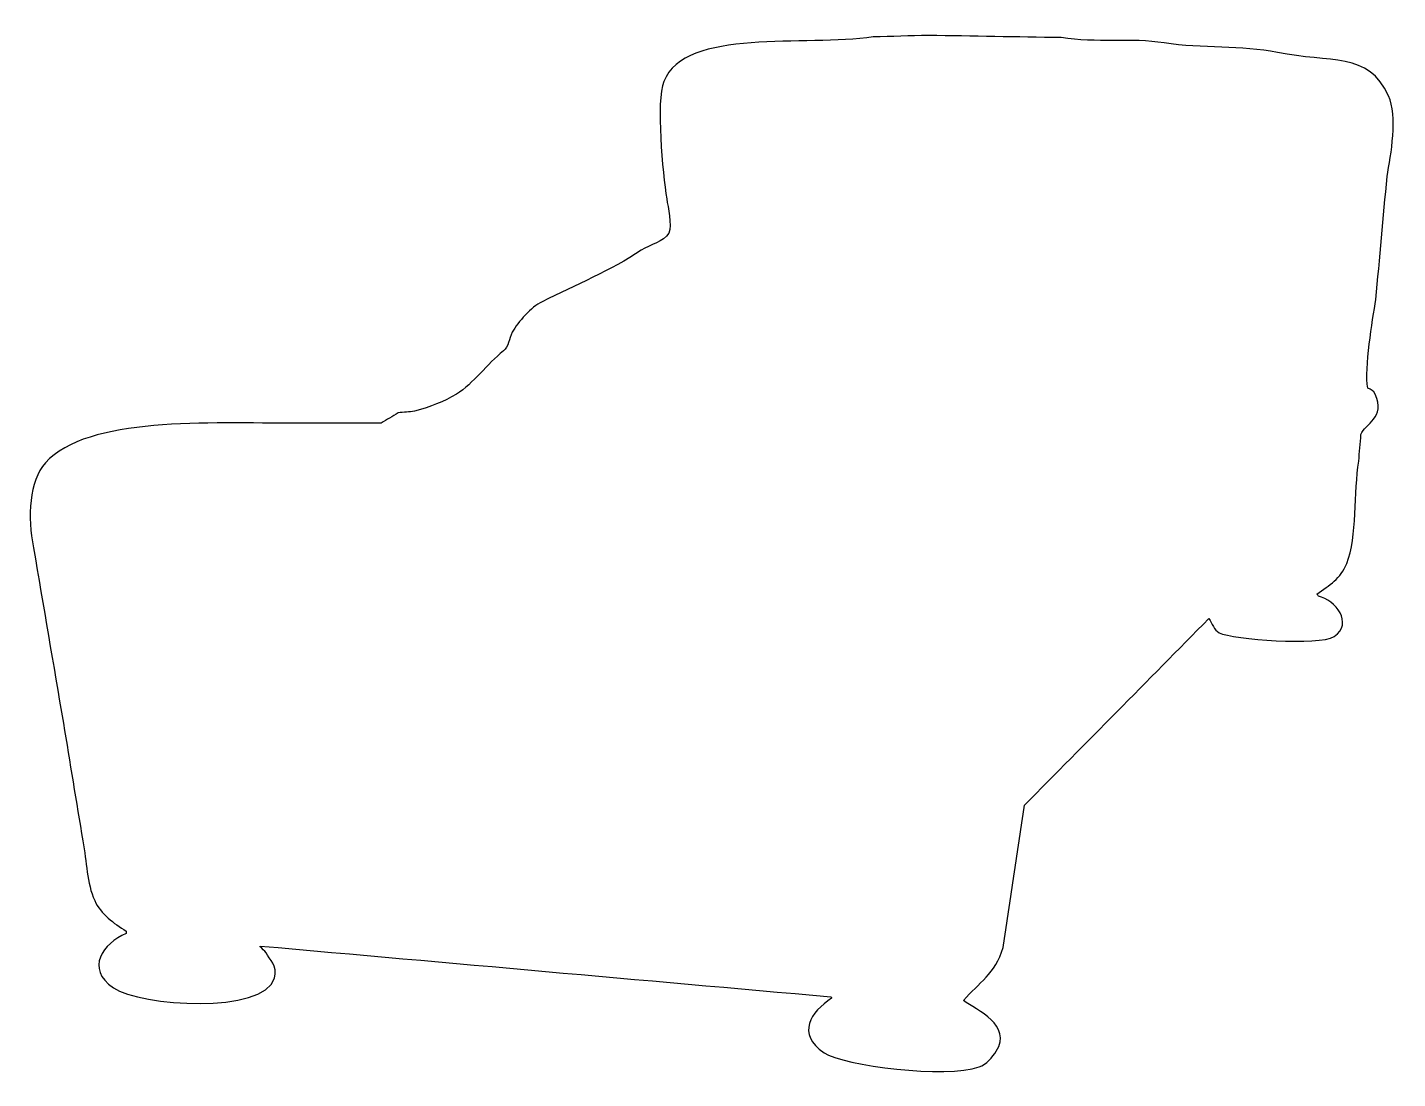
# Model space of a CAD drawing. Header units: centimetres. Extents: x -7.4 to 7.4, y -5.7 to 5.7.
import ezdxf

# ---------------------------------------------------------------- set-up
doc = ezdxf.new("R2010")
doc.units = ezdxf.units.CM
doc.header["$MEASUREMENT"] = 0
doc.layers.add('Camada 1', color=7, linetype='Continuous')

msp = doc.modelspace()

# ---------------------------------------------------------------- linework, layer by layer
at = {"layer": 'Camada 1'}
msp.add_open_spline([(2.3438, 5.60149), (2.82227, 5.59345), (3.3008, 5.58535), (3.77916, 5.57728), (3.77916, 5.57728), (4.1613, 5.51778), (4.53714, 5.57662), (4.89202, 5.52082), (4.89202, 5.52082), (5.30826, 5.45547), (5.72757, 5.49542), (6.11762, 5.41602), (6.11762, 5.41602), (6.68214, 5.30106), (7.10639, 5.42737), (7.3192, 4.94832), (7.3192, 4.94832), (7.41691, 4.72837), (7.34648, 4.31139), (7.30303, 4.07739), (7.30303, 4.07739), (7.26279, 3.6339), (7.22236, 3.19032), (7.18206, 2.7468), (7.18206, 2.7468), (7.14407, 2.51706), (7.05882, 2.00628), (7.09337, 1.78718), (7.09337, 1.78718), (7.13253, 1.77117), (7.156, 1.76048), (7.17404, 1.7226), (7.17404, 1.7226), (7.29477, 1.46812), (7.06133, 1.40092), (7.02082, 1.28712), (7.02082, 1.28712), (7.01275, 1.19047), (7.00476, 1.09363), (6.99669, 0.99692), (6.99669, 0.99692), (6.94248, 0.67), (6.98092, 0.17674), (6.86765, -0.10798), (6.86765, -0.10798), (6.80145, -0.27406), (6.6812, -0.34195), (6.54504, -0.43852), (6.54504, -0.43852), (6.55041, -0.44659), (6.55578, -0.45469), (6.56121, -0.46276), (6.56121, -0.46276), (6.74306, -0.49813), (6.94486, -0.75819), (6.73054, -0.89811), (6.73054, -0.89811), (6.57137, -1.00217), (5.63485, -0.92724), (5.48864, -0.85784), (5.48864, -0.85784), (5.43144, -0.83067), (5.41329, -0.75238), (5.37572, -0.70462), (5.37572, -0.70462), (4.71193, -1.37658), (4.04783, -2.04876), (3.38402, -2.72072), (3.38402, -2.72072), (3.30615, -3.23404), (3.22805, -3.74757), (3.15018, -4.26089), (3.15018, -4.26089), (3.06636, -4.54812), (2.88803, -4.64107), (2.72288, -4.8335), (2.72288, -4.8335), (2.8684, -4.93896), (3.25406, -5.10052), (3.07758, -5.3819), (3.07758, -5.3819), (3.03453, -5.45048), (2.97201, -5.5225), (2.89216, -5.55118), (2.89216, -5.55118), (2.53992, -5.67784), (1.42563, -5.54274), (1.21483, -5.39796), (1.21483, -5.39796), (0.91294, -5.19058), (1.071, -4.95912), (1.2955, -4.80929), (1.2955, -4.80929), (1.2955, -4.80656), (1.2955, -4.80387), (1.2955, -4.80125), (1.2955, -4.80125), (1.2928, -4.7986), (1.29018, -4.79591), (1.28743, -4.79321), (1.28743, -4.79321), (-0.76859, -4.61036), (-2.82533, -4.42758), (-4.88141, -4.24481), (-4.88141, -4.24481), (-4.88141, -4.24754), (-4.88141, -4.25023), (-4.88141, -4.25293), (-4.88141, -4.25293), (-4.8599, -4.27444), (-4.83842, -4.29595), (-4.8169, -4.31744), (-4.8169, -4.31744), (-4.78457, -4.38906), (-4.68889, -4.45473), (-4.72819, -4.59155), (-4.72819, -4.59155), (-4.84162, -4.9862), (-6.17763, -4.89534), (-6.46994, -4.69635), (-6.46994, -4.69635), (-6.7785, -4.48638), (-6.57897, -4.2183), (-6.33289, -4.10765), (-6.33289, -4.10765), (-6.33289, -4.09969), (-6.33289, -4.09159), (-6.33289, -4.08344), (-6.33289, -4.08344), (-6.46418, -3.99965), (-6.60464, -3.89958), (-6.6715, -3.75287), (-6.6715, -3.75287), (-6.75802, -3.56351), (-6.75683, -3.33697), (-6.80051, -3.10774), (-6.80051, -3.10774), (-6.87044, -2.68311), (-6.94037, -2.25832), (-7.0103, -1.83364), (-7.0103, -1.83364), (-7.11772, -1.20203), (-7.2253, -0.57018), (-7.33283, 0.06141), (-7.33283, 0.06141), (-7.39919, 0.39656), (-7.38236, 0.78293), (-7.20382, 0.98076), (-7.20382, 0.98076), (-6.75075, 1.48283), (-5.43728, 1.40817), (-4.48628, 1.40817), (-4.48628, 1.40817), (-4.18256, 1.40817), (-3.87882, 1.40817), (-3.57508, 1.40817), (-3.57508, 1.40817), (-3.51327, 1.44574), (-3.45149, 1.48334), (-3.38961, 1.52101), (-3.38961, 1.52101), (-3.33045, 1.52633), (-3.27134, 1.53175), (-3.21226, 1.53718), (-3.21226, 1.53718), (-3.04126, 1.5866), (-2.8987, 1.63664), (-2.76064, 1.72257), (-2.76064, 1.72257), (-2.57331, 1.8392), (-2.42938, 2.05052), (-2.25264, 2.19035), (-2.25264, 2.19035), (-2.19036, 2.23962), (-2.19644, 2.31854), (-2.15588, 2.39202), (-2.15588, 2.39202), (-2.09249, 2.50664), (-1.95212, 2.66375), (-1.83327, 2.72256), (-1.83327, 2.72256), (-1.47222, 2.90129), (-1.08916, 3.06168), (-0.76089, 3.27898), (-0.76089, 3.27898), (-0.66929, 3.3396), (-0.51726, 3.36838), (-0.46247, 3.46448), (-0.46247, 3.46448), (-0.42805, 3.55589), (-0.47239, 3.74274), (-0.4866, 3.83543), (-0.4866, 3.83543), (-0.52954, 4.11277), (-0.60325, 4.89011), (-0.51896, 5.10154), (-0.51896, 5.10154), (-0.2848, 5.68809), (1.01038, 5.47492), (1.74696, 5.58533), (1.74696, 5.58533), (1.94594, 5.59075), (2.14486, 5.59618), (2.3438, 5.60149)], degree=3, knots=[0, 0, 0, 0, 0.01923077, 0.01923077, 0.01923077, 0.01923077, 0.03846154, 0.03846154, 0.03846154, 0.03846154, 0.05769231, 0.05769231, 0.05769231, 0.05769231, 0.07692308, 0.07692308, 0.07692308, 0.07692308, 0.09615385, 0.09615385, 0.09615385, 0.09615385, 0.11538462, 0.11538462, 0.11538462, 0.11538462, 0.13461538, 0.13461538, 0.13461538, 0.13461538, 0.15384615, 0.15384615, 0.15384615, 0.15384615, 0.17307692, 0.17307692, 0.17307692, 0.17307692, 0.19230769, 0.19230769, 0.19230769, 0.19230769, 0.21153846, 0.21153846, 0.21153846, 0.21153846, 0.23076923, 0.23076923, 0.23076923, 0.23076923, 0.25, 0.25, 0.25, 0.25, 0.26923077, 0.26923077, 0.26923077, 0.26923077, 0.28846154, 0.28846154, 0.28846154, 0.28846154, 0.30769231, 0.30769231, 0.30769231, 0.30769231, 0.32692308, 0.32692308, 0.32692308, 0.32692308, 0.34615385, 0.34615385, 0.34615385, 0.34615385, 0.36538462, 0.36538462, 0.36538462, 0.36538462, 0.38461538, 0.38461538, 0.38461538, 0.38461538, 0.40384615, 0.40384615, 0.40384615, 0.40384615, 0.42307692, 0.42307692, 0.42307692, 0.42307692, 0.44230769, 0.44230769, 0.44230769, 0.44230769, 0.46153846, 0.46153846, 0.46153846, 0.46153846, 0.48076923, 0.48076923, 0.48076923, 0.48076923, 0.5, 0.5, 0.5, 0.5, 0.51923077, 0.51923077, 0.51923077, 0.51923077, 0.53846154, 0.53846154, 0.53846154, 0.53846154, 0.55769231, 0.55769231, 0.55769231, 0.55769231, 0.57692308, 0.57692308, 0.57692308, 0.57692308, 0.59615385, 0.59615385, 0.59615385, 0.59615385, 0.61538462, 0.61538462, 0.61538462, 0.61538462, 0.63461538, 0.63461538, 0.63461538, 0.63461538, 0.65384615, 0.65384615, 0.65384615, 0.65384615, 0.67307692, 0.67307692, 0.67307692, 0.67307692, 0.69230769, 0.69230769, 0.69230769, 0.69230769, 0.71153846, 0.71153846, 0.71153846, 0.71153846, 0.73076923, 0.73076923, 0.73076923, 0.73076923, 0.75, 0.75, 0.75, 0.75, 0.76923077, 0.76923077, 0.76923077, 0.76923077, 0.78846154, 0.78846154, 0.78846154, 0.78846154, 0.80769231, 0.80769231, 0.80769231, 0.80769231, 0.82692308, 0.82692308, 0.82692308, 0.82692308, 0.84615385, 0.84615385, 0.84615385, 0.84615385, 0.86538462, 0.86538462, 0.86538462, 0.86538462, 0.88461538, 0.88461538, 0.88461538, 0.88461538, 0.90384615, 0.90384615, 0.90384615, 0.90384615, 0.92307692, 0.92307692, 0.92307692, 0.92307692, 0.94230769, 0.94230769, 0.94230769, 0.94230769, 0.96153846, 0.96153846, 0.96153846, 0.96153846, 1, 1, 1, 1], dxfattribs=at)

doc.saveas('drawing.dxf')
